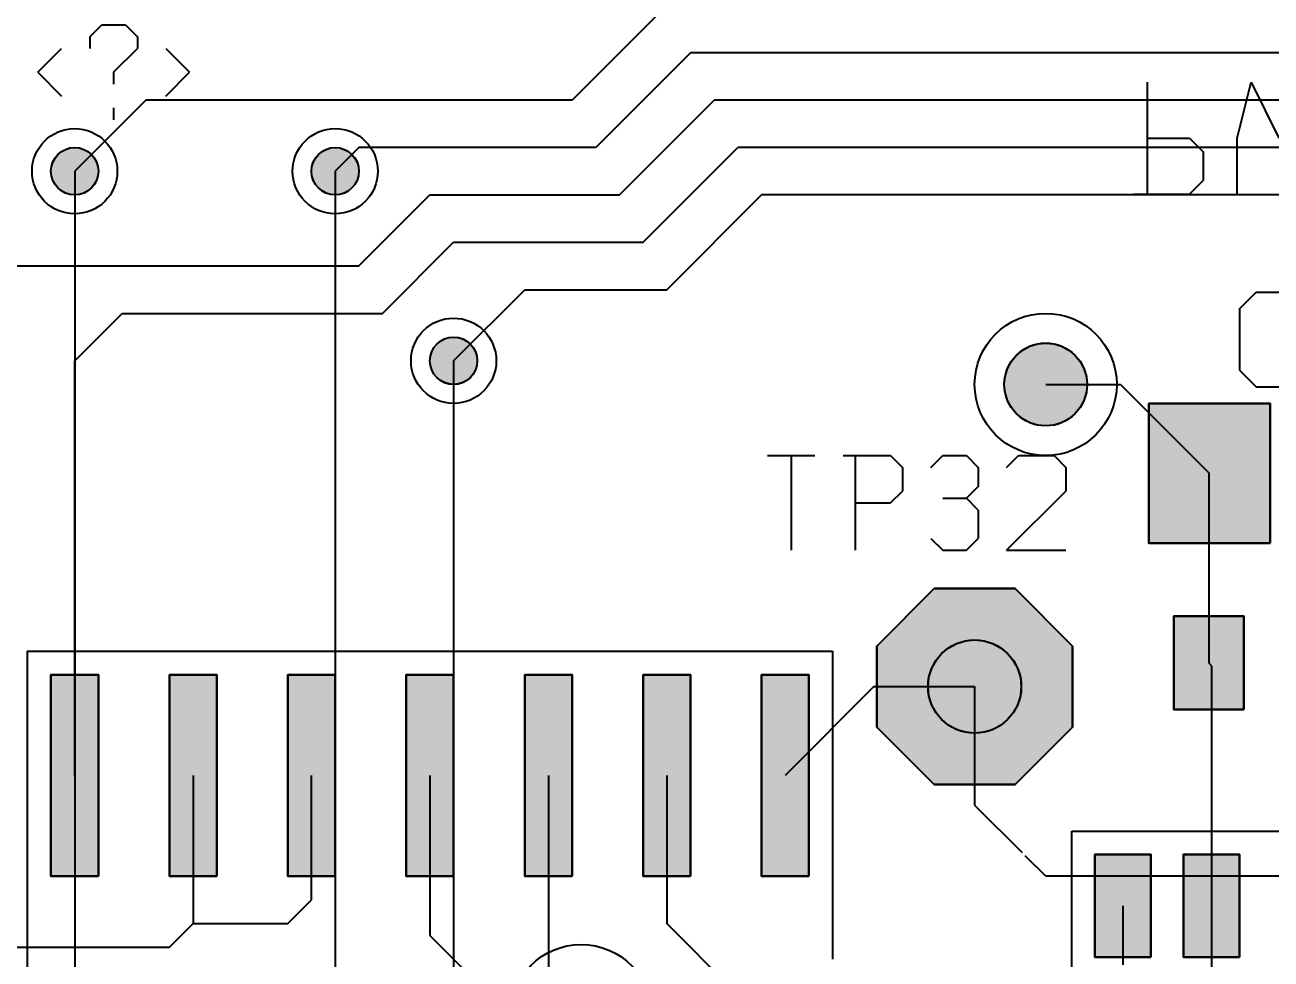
# Model space of a CAD drawing. Header units: millimetres. Extents: x 3 to 131, y 2 to 65.
# Drawn here: x 36.21 to 49.57, y 41.21 to 51.23 of the extents above; entities that cross this region are included whole.
import ezdxf

# ---------------------------------------------------------------- set-up
doc = ezdxf.new("R2010")
doc.units = ezdxf.units.MM
for name, color, linetype in [('bottom_copper', 7, 'Continuous'), ('bottom_silk', 7, 'Continuous'), ('drill_plated', 7, 'Continuous'), ('top_copper', 7, 'Continuous'), ('top_silk', 7, 'Continuous')]:
    doc.layers.add(name, color=color, linetype=linetype)

msp = doc.modelspace()

# ---------------------------------------------------------------- hatches: boundary and pattern name
at = {"layer": 'bottom_copper', "lineweight": 40}
for points in [[(36.991, 49.607), (36.976, 49.559), (36.953, 49.515), (36.921, 49.477), (36.883, 49.445), (36.839, 49.422), (36.791, 49.407), (36.742, 49.403), (36.692, 49.407), (36.645, 49.422), (36.601, 49.445), (36.562, 49.477), (36.531, 49.515), (36.507, 49.559), (36.493, 49.607), (36.488, 49.657), (36.493, 49.706), (36.507, 49.754), (36.531, 49.798), (36.562, 49.836), (36.601, 49.868), (36.645, 49.891), (36.692, 49.906), (36.742, 49.911), (36.791, 49.906), (36.839, 49.891), (36.883, 49.868), (36.921, 49.836), (36.953, 49.798), (36.976, 49.754), (36.991, 49.706), (36.996, 49.657), (36.991, 49.607)], [(39.785, 49.607), (39.77, 49.559), (39.747, 49.515), (39.715, 49.477), (39.677, 49.445), (39.633, 49.422), (39.585, 49.407), (39.536, 49.403), (39.486, 49.407), (39.439, 49.422), (39.395, 49.445), (39.356, 49.477), (39.325, 49.515), (39.301, 49.559), (39.287, 49.607), (39.282, 49.657), (39.287, 49.706), (39.301, 49.754), (39.325, 49.798), (39.356, 49.836), (39.395, 49.868), (39.439, 49.891), (39.486, 49.906), (39.536, 49.911), (39.585, 49.906), (39.633, 49.891), (39.677, 49.868), (39.715, 49.836), (39.747, 49.798), (39.77, 49.754), (39.785, 49.706), (39.79, 49.657), (39.785, 49.607)], [(41.055, 47.575), (41.04, 47.527), (41.017, 47.483), (40.985, 47.445), (40.947, 47.413), (40.903, 47.39), (40.855, 47.375), (40.806, 47.371), (40.756, 47.375), (40.709, 47.39), (40.665, 47.413), (40.626, 47.445), (40.595, 47.483), (40.571, 47.527), (40.557, 47.575), (40.552, 47.625), (40.557, 47.674), (40.571, 47.722), (40.595, 47.766), (40.626, 47.804), (40.665, 47.836), (40.709, 47.859), (40.756, 47.874), (40.806, 47.879), (40.855, 47.874), (40.903, 47.859), (40.947, 47.836), (40.985, 47.804), (41.017, 47.766), (41.04, 47.722), (41.055, 47.674), (41.06, 47.625), (41.055, 47.575)], [(47.592, 47.284), (47.566, 47.2), (47.525, 47.124), (47.47, 47.056), (47.403, 47.001), (47.326, 46.96), (47.243, 46.935), (47.156, 46.926), (47.069, 46.935), (46.986, 46.96), (46.909, 47.001), (46.841, 47.056), (46.786, 47.124), (46.745, 47.2), (46.72, 47.284), (46.711, 47.371), (46.72, 47.457), (46.745, 47.541), (46.786, 47.618), (46.841, 47.685), (46.909, 47.74), (46.986, 47.781), (47.069, 47.807), (47.156, 47.815), (47.243, 47.807), (47.326, 47.781), (47.403, 47.74), (47.47, 47.685), (47.525, 47.618), (47.566, 47.541), (47.592, 47.457), (47.6, 47.371), (47.592, 47.284)], [(47.444, 43.697), (46.829, 43.082), (45.959, 43.082), (45.344, 43.697), (45.344, 44.567), (45.959, 45.182), (46.829, 45.182), (47.444, 44.567), (47.444, 43.697)], [(46.884, 44.035), (46.856, 43.941), (46.81, 43.854), (46.747, 43.779), (46.672, 43.716), (46.585, 43.67), (46.491, 43.642), (46.394, 43.632), (46.296, 43.642), (46.202, 43.67), (46.116, 43.716), (46.04, 43.779), (45.978, 43.854), (45.932, 43.941), (45.903, 44.035), (45.894, 44.132), (45.903, 44.23), (45.932, 44.323), (45.978, 44.41), (46.04, 44.486), (46.116, 44.548), (46.202, 44.594), (46.296, 44.622), (46.394, 44.632), (46.491, 44.622), (46.585, 44.594), (46.672, 44.548), (46.747, 44.486), (46.81, 44.41), (46.856, 44.323), (46.884, 44.23), (46.894, 44.132), (46.884, 44.035)]]:
    msp.add_hatch(color=7, dxfattribs=at).paths.add_polyline_path(points, flags=0)
at = {"layer": 'drill_plated', "lineweight": 40}
for points in [[(36.991, 49.607), (36.976, 49.559), (36.953, 49.515), (36.921, 49.477), (36.883, 49.445), (36.839, 49.422), (36.791, 49.407), (36.742, 49.403), (36.692, 49.407), (36.645, 49.422), (36.601, 49.445), (36.562, 49.477), (36.531, 49.515), (36.507, 49.559), (36.493, 49.607), (36.488, 49.657), (36.493, 49.706), (36.507, 49.754), (36.531, 49.798), (36.562, 49.836), (36.601, 49.868), (36.645, 49.891), (36.692, 49.906), (36.742, 49.911), (36.791, 49.906), (36.839, 49.891), (36.883, 49.868), (36.921, 49.836), (36.953, 49.798), (36.976, 49.754), (36.991, 49.706), (36.996, 49.657), (36.991, 49.607)], [(39.785, 49.607), (39.77, 49.559), (39.747, 49.515), (39.715, 49.477), (39.677, 49.445), (39.633, 49.422), (39.585, 49.407), (39.536, 49.403), (39.486, 49.407), (39.439, 49.422), (39.395, 49.445), (39.356, 49.477), (39.325, 49.515), (39.301, 49.559), (39.287, 49.607), (39.282, 49.657), (39.287, 49.706), (39.301, 49.754), (39.325, 49.798), (39.356, 49.836), (39.395, 49.868), (39.439, 49.891), (39.486, 49.906), (39.536, 49.911), (39.585, 49.906), (39.633, 49.891), (39.677, 49.868), (39.715, 49.836), (39.747, 49.798), (39.77, 49.754), (39.785, 49.706), (39.79, 49.657), (39.785, 49.607)], [(41.055, 47.575), (41.04, 47.527), (41.017, 47.483), (40.985, 47.445), (40.947, 47.413), (40.903, 47.39), (40.855, 47.375), (40.806, 47.371), (40.756, 47.375), (40.709, 47.39), (40.665, 47.413), (40.626, 47.445), (40.595, 47.483), (40.571, 47.527), (40.557, 47.575), (40.552, 47.625), (40.557, 47.674), (40.571, 47.722), (40.595, 47.766), (40.626, 47.804), (40.665, 47.836), (40.709, 47.859), (40.756, 47.874), (40.806, 47.879), (40.855, 47.874), (40.903, 47.859), (40.947, 47.836), (40.985, 47.804), (41.017, 47.766), (41.04, 47.722), (41.055, 47.674), (41.06, 47.625), (41.055, 47.575)], [(47.592, 47.284), (47.566, 47.2), (47.525, 47.124), (47.47, 47.056), (47.403, 47.001), (47.326, 46.96), (47.243, 46.935), (47.156, 46.926), (47.069, 46.935), (46.986, 46.96), (46.909, 47.001), (46.841, 47.056), (46.786, 47.124), (46.745, 47.2), (46.72, 47.284), (46.711, 47.371), (46.72, 47.457), (46.745, 47.541), (46.786, 47.618), (46.841, 47.685), (46.909, 47.74), (46.986, 47.781), (47.069, 47.807), (47.156, 47.815), (47.243, 47.807), (47.326, 47.781), (47.403, 47.74), (47.47, 47.685), (47.525, 47.618), (47.566, 47.541), (47.592, 47.457), (47.6, 47.371), (47.592, 47.284)], [(46.884, 44.035), (46.856, 43.941), (46.81, 43.854), (46.747, 43.779), (46.672, 43.716), (46.585, 43.67), (46.491, 43.642), (46.394, 43.632), (46.296, 43.642), (46.202, 43.67), (46.116, 43.716), (46.04, 43.779), (45.978, 43.854), (45.932, 43.941), (45.903, 44.035), (45.894, 44.132), (45.903, 44.23), (45.932, 44.323), (45.978, 44.41), (46.04, 44.486), (46.116, 44.548), (46.202, 44.594), (46.296, 44.622), (46.394, 44.632), (46.491, 44.622), (46.585, 44.594), (46.672, 44.548), (46.747, 44.486), (46.81, 44.41), (46.856, 44.323), (46.884, 44.23), (46.894, 44.132), (46.884, 44.035)]]:
    msp.add_hatch(color=7, dxfattribs=at).paths.add_polyline_path(points, flags=0)
at = {"layer": 'top_copper', "lineweight": 40}
for points in [[(36.991, 49.607), (36.976, 49.559), (36.953, 49.515), (36.921, 49.477), (36.883, 49.445), (36.839, 49.422), (36.791, 49.407), (36.742, 49.403), (36.692, 49.407), (36.645, 49.422), (36.601, 49.445), (36.562, 49.477), (36.531, 49.515), (36.507, 49.559), (36.493, 49.607), (36.488, 49.657), (36.493, 49.706), (36.507, 49.754), (36.531, 49.798), (36.562, 49.836), (36.601, 49.868), (36.645, 49.891), (36.692, 49.906), (36.742, 49.911), (36.791, 49.906), (36.839, 49.891), (36.883, 49.868), (36.921, 49.836), (36.953, 49.798), (36.976, 49.754), (36.991, 49.706), (36.996, 49.657), (36.991, 49.607)], [(39.785, 49.607), (39.77, 49.559), (39.747, 49.515), (39.715, 49.477), (39.677, 49.445), (39.633, 49.422), (39.585, 49.407), (39.536, 49.403), (39.486, 49.407), (39.439, 49.422), (39.395, 49.445), (39.356, 49.477), (39.325, 49.515), (39.301, 49.559), (39.287, 49.607), (39.282, 49.657), (39.287, 49.706), (39.301, 49.754), (39.325, 49.798), (39.356, 49.836), (39.395, 49.868), (39.439, 49.891), (39.486, 49.906), (39.536, 49.911), (39.585, 49.906), (39.633, 49.891), (39.677, 49.868), (39.715, 49.836), (39.747, 49.798), (39.77, 49.754), (39.785, 49.706), (39.79, 49.657), (39.785, 49.607)], [(41.055, 47.575), (41.04, 47.527), (41.017, 47.483), (40.985, 47.445), (40.947, 47.413), (40.903, 47.39), (40.855, 47.375), (40.806, 47.371), (40.756, 47.375), (40.709, 47.39), (40.665, 47.413), (40.626, 47.445), (40.595, 47.483), (40.571, 47.527), (40.557, 47.575), (40.552, 47.625), (40.557, 47.674), (40.571, 47.722), (40.595, 47.766), (40.626, 47.804), (40.665, 47.836), (40.709, 47.859), (40.756, 47.874), (40.806, 47.879), (40.855, 47.874), (40.903, 47.859), (40.947, 47.836), (40.985, 47.804), (41.017, 47.766), (41.04, 47.722), (41.055, 47.674), (41.06, 47.625), (41.055, 47.575)], [(47.592, 47.284), (47.566, 47.2), (47.525, 47.124), (47.47, 47.056), (47.403, 47.001), (47.326, 46.96), (47.243, 46.935), (47.156, 46.926), (47.069, 46.935), (46.986, 46.96), (46.909, 47.001), (46.841, 47.056), (46.786, 47.124), (46.745, 47.2), (46.72, 47.284), (46.711, 47.371), (46.72, 47.457), (46.745, 47.541), (46.786, 47.618), (46.841, 47.685), (46.909, 47.74), (46.986, 47.781), (47.069, 47.807), (47.156, 47.815), (47.243, 47.807), (47.326, 47.781), (47.403, 47.74), (47.47, 47.685), (47.525, 47.618), (47.566, 47.541), (47.592, 47.457), (47.6, 47.371), (47.592, 47.284)], [(49.562, 45.668), (48.262, 45.668), (48.262, 47.168), (49.562, 47.168), (49.562, 45.668)], [(47.444, 43.697), (46.829, 43.082), (45.959, 43.082), (45.344, 43.697), (45.344, 44.567), (45.959, 45.182), (46.829, 45.182), (47.444, 44.567), (47.444, 43.697)], [(49.279, 43.886), (48.529, 43.886), (48.529, 44.886), (49.279, 44.886), (49.279, 43.886)], [(46.884, 44.035), (46.856, 43.941), (46.81, 43.854), (46.747, 43.779), (46.672, 43.716), (46.585, 43.67), (46.491, 43.642), (46.394, 43.632), (46.296, 43.642), (46.202, 43.67), (46.116, 43.716), (46.04, 43.779), (45.978, 43.854), (45.932, 43.941), (45.903, 44.035), (45.894, 44.132), (45.903, 44.23), (45.932, 44.323), (45.978, 44.41), (46.04, 44.486), (46.116, 44.548), (46.202, 44.594), (46.296, 44.622), (46.394, 44.632), (46.491, 44.622), (46.585, 44.594), (46.672, 44.548), (46.747, 44.486), (46.81, 44.41), (46.856, 44.323), (46.884, 44.23), (46.894, 44.132), (46.884, 44.035)], [(36.996, 42.1), (36.488, 42.1), (36.488, 44.259), (36.996, 44.259), (36.996, 42.1)], [(38.266, 42.1), (37.758, 42.1), (37.758, 44.259), (38.266, 44.259), (38.266, 42.1)], [(39.536, 42.1), (39.028, 42.1), (39.028, 44.259), (39.536, 44.259), (39.536, 42.1)], [(40.806, 42.1), (40.298, 42.1), (40.298, 44.259), (40.806, 44.259), (40.806, 42.1)], [(42.076, 42.1), (41.568, 42.1), (41.568, 44.259), (42.076, 44.259), (42.076, 42.1)], [(43.346, 42.1), (42.838, 42.1), (42.838, 44.259), (43.346, 44.259), (43.346, 42.1)], [(44.616, 42.1), (44.108, 42.1), (44.108, 44.259), (44.616, 44.259), (44.616, 42.1)], [(48.284, 41.233), (47.684, 41.233), (47.684, 42.333), (48.284, 42.333), (48.284, 41.233)], [(49.234, 41.233), (48.634, 41.233), (48.634, 42.333), (49.234, 42.333), (49.234, 41.233)]]:
    msp.add_hatch(color=7, dxfattribs=at).paths.add_polyline_path(points, flags=0)

# ---------------------------------------------------------------- linework, layer by layer
at = {"layer": 'bottom_copper', "color": 7, "lineweight": 40}
for p, q in [((36.742, 49.657), (36.742, 40.068)), ((39.536, 49.657), (39.536, 40.322)), ((40.806, 47.625), (40.806, 40.322)), ((45.959, 45.182), (45.344, 44.567)), ((46.829, 45.182), (45.959, 45.182)), ((47.444, 44.567), (46.829, 45.182)), ((45.344, 44.567), (45.344, 43.697)), ((47.444, 43.697), (47.444, 44.567)), ((46.394, 44.132), (46.394, 42.862)), ((45.344, 43.697), (45.959, 43.082)), ((46.829, 43.082), (47.444, 43.697)), ((45.959, 43.082), (46.829, 43.082)), ((46.394, 42.862), (46.902, 42.354)), ((47.156, 42.1), (46.937, 42.319)), ((51.22, 42.1), (47.156, 42.1))]:
    msp.add_line(p, q, dxfattribs=at)
for points in [[(36.991, 49.607), (36.976, 49.559), (36.953, 49.515), (36.921, 49.477), (36.883, 49.445), (36.839, 49.422), (36.791, 49.407), (36.742, 49.403), (36.692, 49.407), (36.645, 49.422), (36.601, 49.445), (36.562, 49.477), (36.531, 49.515), (36.507, 49.559), (36.493, 49.607), (36.488, 49.657), (36.493, 49.706), (36.507, 49.754), (36.531, 49.798), (36.562, 49.836), (36.601, 49.868), (36.645, 49.891), (36.692, 49.906), (36.742, 49.911), (36.791, 49.906), (36.839, 49.891), (36.883, 49.868), (36.921, 49.836), (36.953, 49.798), (36.976, 49.754), (36.991, 49.706), (36.996, 49.657), (36.991, 49.607)], [(39.785, 49.607), (39.77, 49.559), (39.747, 49.515), (39.715, 49.477), (39.677, 49.445), (39.633, 49.422), (39.585, 49.407), (39.536, 49.403), (39.486, 49.407), (39.439, 49.422), (39.395, 49.445), (39.356, 49.477), (39.325, 49.515), (39.301, 49.559), (39.287, 49.607), (39.282, 49.657), (39.287, 49.706), (39.301, 49.754), (39.325, 49.798), (39.356, 49.836), (39.395, 49.868), (39.439, 49.891), (39.486, 49.906), (39.536, 49.911), (39.585, 49.906), (39.633, 49.891), (39.677, 49.868), (39.715, 49.836), (39.747, 49.798), (39.77, 49.754), (39.785, 49.706), (39.79, 49.657), (39.785, 49.607)], [(41.055, 47.575), (41.04, 47.527), (41.017, 47.483), (40.985, 47.445), (40.947, 47.413), (40.903, 47.39), (40.855, 47.375), (40.806, 47.371), (40.756, 47.375), (40.709, 47.39), (40.665, 47.413), (40.626, 47.445), (40.595, 47.483), (40.571, 47.527), (40.557, 47.575), (40.552, 47.625), (40.557, 47.674), (40.571, 47.722), (40.595, 47.766), (40.626, 47.804), (40.665, 47.836), (40.709, 47.859), (40.756, 47.874), (40.806, 47.879), (40.855, 47.874), (40.903, 47.859), (40.947, 47.836), (40.985, 47.804), (41.017, 47.766), (41.04, 47.722), (41.055, 47.674), (41.06, 47.625), (41.055, 47.575)], [(47.592, 47.284), (47.566, 47.2), (47.525, 47.124), (47.47, 47.056), (47.403, 47.001), (47.326, 46.96), (47.243, 46.935), (47.156, 46.926), (47.069, 46.935), (46.986, 46.96), (46.909, 47.001), (46.841, 47.056), (46.786, 47.124), (46.745, 47.2), (46.72, 47.284), (46.711, 47.371), (46.72, 47.457), (46.745, 47.541), (46.786, 47.618), (46.841, 47.685), (46.909, 47.74), (46.986, 47.781), (47.069, 47.807), (47.156, 47.815), (47.243, 47.807), (47.326, 47.781), (47.403, 47.74), (47.47, 47.685), (47.525, 47.618), (47.566, 47.541), (47.592, 47.457), (47.6, 47.371), (47.592, 47.284)], [(47.444, 43.697), (46.829, 43.082), (45.959, 43.082), (45.344, 43.697), (45.344, 44.567), (45.959, 45.182), (46.829, 45.182), (47.444, 44.567), (47.444, 43.697)], [(46.884, 44.035), (46.856, 43.941), (46.81, 43.854), (46.747, 43.779), (46.672, 43.716), (46.585, 43.67), (46.491, 43.642), (46.394, 43.632), (46.296, 43.642), (46.202, 43.67), (46.116, 43.716), (46.04, 43.779), (45.978, 43.854), (45.932, 43.941), (45.903, 44.035), (45.894, 44.132), (45.903, 44.23), (45.932, 44.323), (45.978, 44.41), (46.04, 44.486), (46.116, 44.548), (46.202, 44.594), (46.296, 44.622), (46.394, 44.632), (46.491, 44.622), (46.585, 44.594), (46.672, 44.548), (46.747, 44.486), (46.81, 44.41), (46.856, 44.323), (46.884, 44.23), (46.894, 44.132), (46.884, 44.035)]]:
    msp.add_lwpolyline(points, close=True, dxfattribs=at)
for centre, major_axis in [((36.742, 49.657), (0.457, 0)), ((39.536, 49.657), (0.457, 0)), ((36.742, 49.657), (0.254, 0)), ((39.536, 49.657), (0.254, 0)), ((47.156, 47.371), (0.762, 0)), ((40.806, 47.625), (0.457, 0)), ((40.806, 47.625), (0.254, 0)), ((47.156, 47.371), (0.444, 0)), ((46.394, 44.132), (0.5, 0)), ((42.174, 40.605), (0.762, 0))]:
    msp.add_ellipse(centre, major_axis=major_axis, ratio=1, dxfattribs=at)
at = {"layer": 'bottom_silk', "color": 7, "lineweight": 40}
for p, q in [((48.249, 49.411), (48.249, 50.61)), ((49.208, 50.011), (49.358, 50.61)), ((49.358, 50.61), (49.657, 50.011)), ((48.249, 50.011), (48.698, 50.011)), ((48.698, 50.011), (48.848, 49.861)), ((49.208, 49.411), (49.208, 50.011)), ((48.848, 49.561), (48.848, 49.861)), ((48.698, 49.411), (48.848, 49.561)), ((48.099, 49.411), (48.698, 49.411))]:
    msp.add_line(p, q, dxfattribs=at)
at = {"layer": 'drill_plated', "color": 7, "lineweight": 40}
for points in [[(36.991, 49.607), (36.976, 49.559), (36.953, 49.515), (36.921, 49.477), (36.883, 49.445), (36.839, 49.422), (36.791, 49.407), (36.742, 49.403), (36.692, 49.407), (36.645, 49.422), (36.601, 49.445), (36.562, 49.477), (36.531, 49.515), (36.507, 49.559), (36.493, 49.607), (36.488, 49.657), (36.493, 49.706), (36.507, 49.754), (36.531, 49.798), (36.562, 49.836), (36.601, 49.868), (36.645, 49.891), (36.692, 49.906), (36.742, 49.911), (36.791, 49.906), (36.839, 49.891), (36.883, 49.868), (36.921, 49.836), (36.953, 49.798), (36.976, 49.754), (36.991, 49.706), (36.996, 49.657), (36.991, 49.607)], [(39.785, 49.607), (39.77, 49.559), (39.747, 49.515), (39.715, 49.477), (39.677, 49.445), (39.633, 49.422), (39.585, 49.407), (39.536, 49.403), (39.486, 49.407), (39.439, 49.422), (39.395, 49.445), (39.356, 49.477), (39.325, 49.515), (39.301, 49.559), (39.287, 49.607), (39.282, 49.657), (39.287, 49.706), (39.301, 49.754), (39.325, 49.798), (39.356, 49.836), (39.395, 49.868), (39.439, 49.891), (39.486, 49.906), (39.536, 49.911), (39.585, 49.906), (39.633, 49.891), (39.677, 49.868), (39.715, 49.836), (39.747, 49.798), (39.77, 49.754), (39.785, 49.706), (39.79, 49.657), (39.785, 49.607)], [(41.055, 47.575), (41.04, 47.527), (41.017, 47.483), (40.985, 47.445), (40.947, 47.413), (40.903, 47.39), (40.855, 47.375), (40.806, 47.371), (40.756, 47.375), (40.709, 47.39), (40.665, 47.413), (40.626, 47.445), (40.595, 47.483), (40.571, 47.527), (40.557, 47.575), (40.552, 47.625), (40.557, 47.674), (40.571, 47.722), (40.595, 47.766), (40.626, 47.804), (40.665, 47.836), (40.709, 47.859), (40.756, 47.874), (40.806, 47.879), (40.855, 47.874), (40.903, 47.859), (40.947, 47.836), (40.985, 47.804), (41.017, 47.766), (41.04, 47.722), (41.055, 47.674), (41.06, 47.625), (41.055, 47.575)], [(47.592, 47.284), (47.566, 47.2), (47.525, 47.124), (47.47, 47.056), (47.403, 47.001), (47.326, 46.96), (47.243, 46.935), (47.156, 46.926), (47.069, 46.935), (46.986, 46.96), (46.909, 47.001), (46.841, 47.056), (46.786, 47.124), (46.745, 47.2), (46.72, 47.284), (46.711, 47.371), (46.72, 47.457), (46.745, 47.541), (46.786, 47.618), (46.841, 47.685), (46.909, 47.74), (46.986, 47.781), (47.069, 47.807), (47.156, 47.815), (47.243, 47.807), (47.326, 47.781), (47.403, 47.74), (47.47, 47.685), (47.525, 47.618), (47.566, 47.541), (47.592, 47.457), (47.6, 47.371), (47.592, 47.284)], [(46.884, 44.035), (46.856, 43.941), (46.81, 43.854), (46.747, 43.779), (46.672, 43.716), (46.585, 43.67), (46.491, 43.642), (46.394, 43.632), (46.296, 43.642), (46.202, 43.67), (46.116, 43.716), (46.04, 43.779), (45.978, 43.854), (45.932, 43.941), (45.903, 44.035), (45.894, 44.132), (45.903, 44.23), (45.932, 44.323), (45.978, 44.41), (46.04, 44.486), (46.116, 44.548), (46.202, 44.594), (46.296, 44.622), (46.394, 44.632), (46.491, 44.622), (46.585, 44.594), (46.672, 44.548), (46.747, 44.486), (46.81, 44.41), (46.856, 44.323), (46.884, 44.23), (46.894, 44.132), (46.884, 44.035)]]:
    msp.add_lwpolyline(points, close=True, dxfattribs=at)
for centre, major_axis in [((36.742, 49.657), (0.254, 0)), ((39.536, 49.657), (0.254, 0)), ((40.806, 47.625), (0.254, 0)), ((47.156, 47.371), (0.444, 0)), ((46.394, 44.132), (0.5, 0))]:
    msp.add_ellipse(centre, major_axis=major_axis, ratio=1, dxfattribs=at)
at = {"layer": 'top_copper', "color": 7, "lineweight": 40}
for p, q in [((43.092, 51.435), (42.076, 50.419)), ((43.346, 50.927), (42.33, 49.911)), ((57.277, 50.927), (43.346, 50.927)), ((37.504, 50.419), (36.742, 49.657)), ((42.076, 50.419), (37.504, 50.419)), ((42.584, 49.403), (43.6, 50.419)), ((64.389, 50.419), (43.6, 50.419)), ((39.79, 49.911), (39.536, 49.657)), ((42.33, 49.911), (39.79, 49.911)), ((42.838, 48.895), (43.854, 49.911)), ((70.485, 49.911), (43.854, 49.911)), ((39.79, 48.641), (40.552, 49.403)), ((40.552, 49.403), (42.584, 49.403)), ((43.092, 48.387), (44.108, 49.403)), ((72.517, 49.403), (44.108, 49.403)), ((40.044, 48.133), (40.806, 48.895)), ((40.806, 48.895), (42.838, 48.895)), ((35.726, 48.641), (39.79, 48.641)), ((40.806, 47.625), (41.568, 48.387)), ((41.568, 48.387), (43.092, 48.387)), ((36.742, 47.625), (37.25, 48.133)), ((37.25, 48.133), (40.044, 48.133)), ((36.742, 43.18), (36.742, 47.625)), ((47.156, 47.371), (47.959, 47.371)), ((47.959, 47.371), (48.912, 46.418)), ((49.562, 47.168), (48.262, 47.168)), ((48.262, 47.168), (48.262, 45.668)), ((49.562, 45.668), (49.562, 47.168)), ((48.904, 46.41), (48.912, 46.418)), ((48.904, 46.41), (48.904, 44.386)), ((48.262, 45.668), (49.562, 45.668)), ((45.959, 45.182), (45.344, 44.567)), ((46.829, 45.182), (45.959, 45.182)), ((47.444, 44.567), (46.829, 45.182)), ((49.279, 44.886), (48.529, 44.886)), ((48.529, 44.886), (48.529, 43.886)), ((49.279, 43.886), (49.279, 44.886)), ((45.344, 44.567), (45.344, 43.697)), ((47.444, 43.697), (47.444, 44.567)), ((48.934, 44.356), (48.904, 44.386)), ((36.996, 44.259), (36.488, 44.259)), ((36.488, 44.259), (36.488, 42.1)), ((36.996, 42.1), (36.996, 44.259)), ((38.266, 44.259), (37.758, 44.259)), ((37.758, 44.259), (37.758, 42.1)), ((38.266, 42.1), (38.266, 44.259)), ((39.536, 44.259), (39.028, 44.259)), ((39.028, 44.259), (39.028, 42.1)), ((39.536, 42.1), (39.536, 44.259)), ((40.806, 44.259), (40.298, 44.259)), ((40.298, 44.259), (40.298, 42.1)), ((40.806, 42.1), (40.806, 44.259)), ((42.076, 44.259), (41.568, 44.259)), ((41.568, 44.259), (41.568, 42.1)), ((42.076, 42.1), (42.076, 44.259)), ((43.346, 44.259), (42.838, 44.259)), ((42.838, 44.259), (42.838, 42.1)), ((43.346, 42.1), (43.346, 44.259)), ((44.616, 44.259), (44.108, 44.259)), ((44.108, 44.259), (44.108, 42.1)), ((44.616, 42.1), (44.616, 44.259)), ((48.934, 44.356), (48.934, 38.036)), ((45.314, 44.132), (44.362, 43.18)), ((45.314, 44.132), (46.394, 44.132)), ((48.529, 43.886), (49.279, 43.886)), ((45.344, 43.697), (45.959, 43.082)), ((46.829, 43.082), (47.444, 43.697)), ((38.012, 43.18), (38.012, 41.592)), ((39.282, 41.846), (39.282, 43.18)), ((40.552, 43.18), (40.552, 41.465)), ((41.822, 43.18), (41.822, 40.957)), ((43.092, 43.18), (43.092, 41.592)), ((45.959, 43.082), (46.829, 43.082)), ((48.284, 42.333), (47.684, 42.333)), ((47.684, 42.333), (47.684, 41.233)), ((48.284, 41.233), (48.284, 42.333)), ((49.234, 42.333), (48.634, 42.333)), ((48.634, 42.333), (48.634, 41.233)), ((49.234, 41.233), (49.234, 42.333)), ((36.488, 42.1), (36.996, 42.1)), ((37.758, 42.1), (38.266, 42.1)), ((39.028, 42.1), (39.536, 42.1)), ((40.298, 42.1), (40.806, 42.1)), ((41.568, 42.1), (42.076, 42.1)), ((42.838, 42.1), (43.346, 42.1)), ((44.108, 42.1), (44.616, 42.1)), ((39.028, 41.592), (39.282, 41.846)), ((47.984, 41.783), (47.984, 41.15)), ((37.758, 41.338), (38.012, 41.592)), ((38.012, 41.592), (39.028, 41.592)), ((43.854, 40.83), (43.092, 41.592)), ((40.552, 41.465), (41.412, 40.605)), ((34.456, 41.338), (37.758, 41.338)), ((47.684, 41.233), (48.284, 41.233)), ((48.634, 41.233), (49.234, 41.233))]:
    msp.add_line(p, q, dxfattribs=at)
for points in [[(36.991, 49.607), (36.976, 49.559), (36.953, 49.515), (36.921, 49.477), (36.883, 49.445), (36.839, 49.422), (36.791, 49.407), (36.742, 49.403), (36.692, 49.407), (36.645, 49.422), (36.601, 49.445), (36.562, 49.477), (36.531, 49.515), (36.507, 49.559), (36.493, 49.607), (36.488, 49.657), (36.493, 49.706), (36.507, 49.754), (36.531, 49.798), (36.562, 49.836), (36.601, 49.868), (36.645, 49.891), (36.692, 49.906), (36.742, 49.911), (36.791, 49.906), (36.839, 49.891), (36.883, 49.868), (36.921, 49.836), (36.953, 49.798), (36.976, 49.754), (36.991, 49.706), (36.996, 49.657), (36.991, 49.607)], [(39.785, 49.607), (39.77, 49.559), (39.747, 49.515), (39.715, 49.477), (39.677, 49.445), (39.633, 49.422), (39.585, 49.407), (39.536, 49.403), (39.486, 49.407), (39.439, 49.422), (39.395, 49.445), (39.356, 49.477), (39.325, 49.515), (39.301, 49.559), (39.287, 49.607), (39.282, 49.657), (39.287, 49.706), (39.301, 49.754), (39.325, 49.798), (39.356, 49.836), (39.395, 49.868), (39.439, 49.891), (39.486, 49.906), (39.536, 49.911), (39.585, 49.906), (39.633, 49.891), (39.677, 49.868), (39.715, 49.836), (39.747, 49.798), (39.77, 49.754), (39.785, 49.706), (39.79, 49.657), (39.785, 49.607)], [(41.055, 47.575), (41.04, 47.527), (41.017, 47.483), (40.985, 47.445), (40.947, 47.413), (40.903, 47.39), (40.855, 47.375), (40.806, 47.371), (40.756, 47.375), (40.709, 47.39), (40.665, 47.413), (40.626, 47.445), (40.595, 47.483), (40.571, 47.527), (40.557, 47.575), (40.552, 47.625), (40.557, 47.674), (40.571, 47.722), (40.595, 47.766), (40.626, 47.804), (40.665, 47.836), (40.709, 47.859), (40.756, 47.874), (40.806, 47.879), (40.855, 47.874), (40.903, 47.859), (40.947, 47.836), (40.985, 47.804), (41.017, 47.766), (41.04, 47.722), (41.055, 47.674), (41.06, 47.625), (41.055, 47.575)], [(47.592, 47.284), (47.566, 47.2), (47.525, 47.124), (47.47, 47.056), (47.403, 47.001), (47.326, 46.96), (47.243, 46.935), (47.156, 46.926), (47.069, 46.935), (46.986, 46.96), (46.909, 47.001), (46.841, 47.056), (46.786, 47.124), (46.745, 47.2), (46.72, 47.284), (46.711, 47.371), (46.72, 47.457), (46.745, 47.541), (46.786, 47.618), (46.841, 47.685), (46.909, 47.74), (46.986, 47.781), (47.069, 47.807), (47.156, 47.815), (47.243, 47.807), (47.326, 47.781), (47.403, 47.74), (47.47, 47.685), (47.525, 47.618), (47.566, 47.541), (47.592, 47.457), (47.6, 47.371), (47.592, 47.284)], [(49.562, 45.668), (48.262, 45.668), (48.262, 47.168), (49.562, 47.168), (49.562, 45.668)], [(47.444, 43.697), (46.829, 43.082), (45.959, 43.082), (45.344, 43.697), (45.344, 44.567), (45.959, 45.182), (46.829, 45.182), (47.444, 44.567), (47.444, 43.697)], [(49.279, 43.886), (48.529, 43.886), (48.529, 44.886), (49.279, 44.886), (49.279, 43.886)], [(46.884, 44.035), (46.856, 43.941), (46.81, 43.854), (46.747, 43.779), (46.672, 43.716), (46.585, 43.67), (46.491, 43.642), (46.394, 43.632), (46.296, 43.642), (46.202, 43.67), (46.116, 43.716), (46.04, 43.779), (45.978, 43.854), (45.932, 43.941), (45.903, 44.035), (45.894, 44.132), (45.903, 44.23), (45.932, 44.323), (45.978, 44.41), (46.04, 44.486), (46.116, 44.548), (46.202, 44.594), (46.296, 44.622), (46.394, 44.632), (46.491, 44.622), (46.585, 44.594), (46.672, 44.548), (46.747, 44.486), (46.81, 44.41), (46.856, 44.323), (46.884, 44.23), (46.894, 44.132), (46.884, 44.035)], [(36.996, 42.1), (36.488, 42.1), (36.488, 44.259), (36.996, 44.259), (36.996, 42.1)], [(38.266, 42.1), (37.758, 42.1), (37.758, 44.259), (38.266, 44.259), (38.266, 42.1)], [(39.536, 42.1), (39.028, 42.1), (39.028, 44.259), (39.536, 44.259), (39.536, 42.1)], [(40.806, 42.1), (40.298, 42.1), (40.298, 44.259), (40.806, 44.259), (40.806, 42.1)], [(42.076, 42.1), (41.568, 42.1), (41.568, 44.259), (42.076, 44.259), (42.076, 42.1)], [(43.346, 42.1), (42.838, 42.1), (42.838, 44.259), (43.346, 44.259), (43.346, 42.1)], [(44.616, 42.1), (44.108, 42.1), (44.108, 44.259), (44.616, 44.259), (44.616, 42.1)], [(48.284, 41.233), (47.684, 41.233), (47.684, 42.333), (48.284, 42.333), (48.284, 41.233)], [(49.234, 41.233), (48.634, 41.233), (48.634, 42.333), (49.234, 42.333), (49.234, 41.233)]]:
    msp.add_lwpolyline(points, close=True, dxfattribs=at)
for centre, major_axis in [((36.742, 49.657), (0.457, 0)), ((39.536, 49.657), (0.457, 0)), ((36.742, 49.657), (0.254, 0)), ((39.536, 49.657), (0.254, 0)), ((47.156, 47.371), (0.762, 0)), ((40.806, 47.625), (0.457, 0)), ((40.806, 47.625), (0.254, 0)), ((47.156, 47.371), (0.444, 0)), ((46.394, 44.132), (0.5, 0)), ((42.174, 40.605), (0.762, 0))]:
    msp.add_ellipse(centre, major_axis=major_axis, ratio=1, dxfattribs=at)
at = {"layer": 'top_silk', "color": 7, "lineweight": 40}
for p, q in [((36.906, 51.098), (37.033, 51.225)), ((37.033, 51.225), (37.287, 51.225)), ((37.287, 51.225), (37.414, 51.098)), ((36.906, 51.098), (36.906, 50.971)), ((37.414, 51.098), (37.414, 50.971)), ((36.347, 50.717), (36.601, 50.971)), ((37.16, 50.717), (37.414, 50.971)), ((37.719, 50.971), (37.973, 50.717)), ((36.347, 50.717), (36.601, 50.463)), ((37.16, 50.717), (37.16, 50.59)), ((37.719, 50.463), (37.973, 50.717)), ((37.16, 50.336), (37.16, 50.209)), ((49.236, 48.183), (49.414, 48.361)), ((49.414, 48.361), (49.744, 48.361)), ((49.236, 48.183), (49.236, 47.523)), ((49.236, 47.523), (49.414, 47.345)), ((49.414, 47.345), (49.744, 47.345)), ((44.171, 46.609), (44.679, 46.609)), ((44.425, 46.609), (44.425, 45.593)), ((44.984, 46.609), (45.492, 46.609)), ((45.111, 46.609), (45.111, 45.593)), ((45.492, 46.609), (45.619, 46.482)), ((45.924, 46.482), (46.051, 46.609)), ((46.051, 46.609), (46.305, 46.609)), ((46.305, 46.609), (46.432, 46.482)), ((46.737, 46.482), (46.864, 46.609)), ((46.864, 46.609), (47.245, 46.609)), ((47.245, 46.609), (47.372, 46.482)), ((45.619, 46.482), (45.619, 46.228)), ((46.432, 46.482), (46.432, 46.278)), ((47.372, 46.482), (47.372, 46.228)), ((46.432, 46.278), (46.305, 46.151)), ((45.492, 46.101), (45.619, 46.228)), ((46.051, 46.151), (46.305, 46.151)), ((46.432, 46.024), (46.305, 46.151)), ((46.737, 45.593), (47.372, 46.228)), ((45.111, 46.101), (45.492, 46.101)), ((46.432, 46.024), (46.432, 45.72)), ((45.924, 45.72), (46.051, 45.593)), ((46.305, 45.593), (46.432, 45.72)), ((46.051, 45.593), (46.305, 45.593)), ((46.737, 45.593), (47.372, 45.593)), ((36.234, 44.513), (36.234, 36.639)), ((36.234, 44.513), (44.87, 44.513)), ((44.87, 44.513), (44.87, 41.211)), ((47.434, 42.583), (47.434, 38.402)), ((47.437, 42.583), (50.434, 42.583))]:
    msp.add_line(p, q, dxfattribs=at)

doc.saveas('drawing.dxf')
